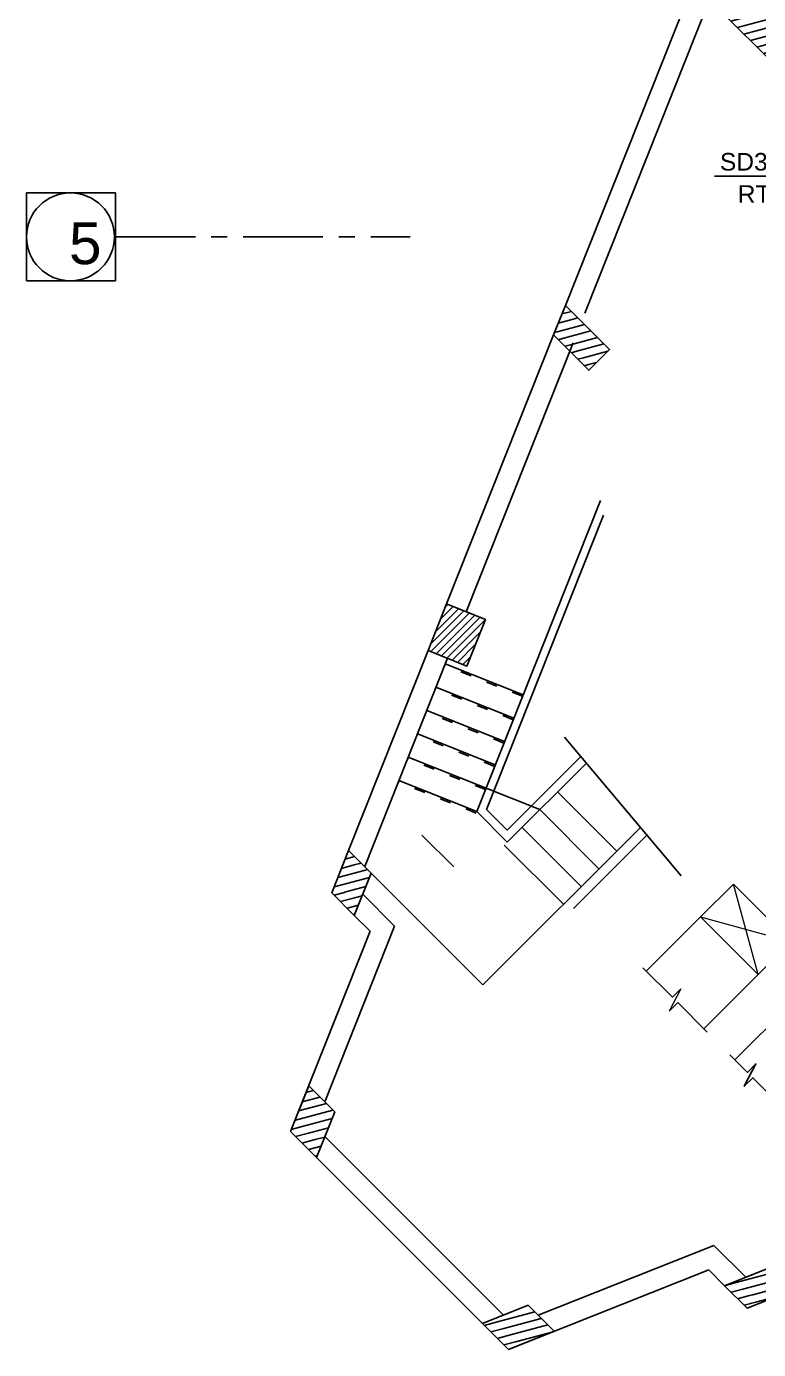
# Model space of a CAD drawing. Header units: inches. Extents: x 751443 to 884462, y -58136 to 349881.
# Drawn here: x 798368 to 807113, y 192535 to 208339 of the extents above; entities that cross this region are included whole.
import ezdxf

# ---------------------------------------------------------------- set-up
doc = ezdxf.new("R2010")
doc.units = ezdxf.units.IN
doc.header["$MEASUREMENT"] = 0
doc.linetypes.add('ACAD_ISO03W100', pattern=[30, 12, -18])
doc.linetypes.add('CENTER', pattern=[50.8, 31.75, -6.35, 6.35, -6.35])
for name, color, linetype, lineweight in [('000Text', 2, 'Continuous', 18), ('duct', 1, 'Continuous', 20), ('M-S.DUCT', 1, 'Continuous', 15)]:
    doc.layers.add(name, color=color, linetype=linetype, lineweight=lineweight)
for name, color, linetype in [('01-HV-RDUCT', 3, 'Continuous'), ('01-R-RDUCT', 3, 'Continuous'), ('AC-LEADER', 30, 'Continuous'), ('AXES', 8, 'CENTER'), ('COL', 8, 'Continuous'), ('HAT', 8, 'Continuous'), ('WALL', 8, 'Continuous')]:
    doc.layers.add(name, color=color, linetype=linetype)
doc.styles.add('Arial', font='arial.ttf')
doc.styles.add('HOREA', font='arial.ttf')
doc.styles.get("Standard").update_dxf_attribs({"font": 'arial.ttf'})
doc.dimstyles.new('DIM 1-50', dxfattribs={"dimtxt": 210, "dimasz": 150, "dimexe": 0.18, "dimexo": 0.0625, "dimgap": 25, "dimtad": 0, "dimdec": 0, "dimzin": 0, "dimdsep": 46, "dimtxsty": 'HOREA', "dimblk": 'OBLIQUE', "dimcen": 0.09, "dimclrd": 256, "dimclre": 256, "dimclrt": 31, "dimadec": 0, "dimazin": 0, "dimtfac": 1, "dimtdec": 0, "dimtofl": 0, "dimtmove": 0, "dimatfit": 3, "dimfxl": 0, "dimtolj": 1, "dimtzin": 0, "dimarcsym": 0})
pattern_1 = [(15, (-295.34929, -416.66378), (-0.024652514, 0.092004435), [])]

# ---------------------------------------------------------------- blocks, each defined once
blk = doc.blocks.new('A$C618A793C')
at = {"layer": 'HAT', "ltscale": 0.011}
h = blk.add_hatch(dxfattribs=at)
h.set_pattern_fill('ANSI31', color=256, scale=0.03, angle=330, style=0)
h.set_pattern_definition(pattern_1)
h.paths.add_polyline_path([(-15.925, -4.369), (-15.925, -4.793), (-14.576, -6.142, -0.011899), (-14.842, -5.451)])
h = blk.add_hatch(dxfattribs=at)
h.set_pattern_fill('ANSI31', color=256, scale=0.03, angle=330, style=0)
h.set_pattern_definition(pattern_1)
h.paths.add_polyline_path([(-15.925, -4.793), (-15.925, -5.076), (-14.711, -6.29), (-14.572, -6.151, -0.000166), (-14.576, -6.142)])
h = blk.add_hatch(dxfattribs=at)
h.set_pattern_fill('ANSI31', color=256, scale=0.03, angle=330, style=0)
h.set_pattern_definition(pattern_1)
h.paths.add_polyline_path([(-17.686, -8.69), (-17.782, -8.593), (-17.899, -8.887), (-17.802, -8.983)])
h = blk.add_hatch(dxfattribs=at)
h.set_pattern_fill('ANSI31', color=256, scale=0.03, angle=330, style=0)
h.set_pattern_definition(pattern_1)
h.paths.add_polyline_path([(-17.686, -8.69), (-17.802, -8.983), (-17.459, -9.326), (-17.254, -9.121)])
h = blk.add_hatch(dxfattribs=at)
h.set_pattern_fill('ANSI31', color=256, scale=0.03, angle=330, style=0)
h.set_pattern_definition(pattern_1)
h.paths.add_polyline_path([(-17.802, -8.983), (-17.899, -8.887), (-17.923, -8.947), (-17.826, -9.044)])
h = blk.add_hatch(dxfattribs=at)
h.set_pattern_fill('ANSI31', color=256, scale=0.03, angle=330, style=0)
h.set_pattern_definition(pattern_1)
h.paths.add_polyline_path([(-17.802, -8.983), (-17.826, -9.044), (-17.501, -9.369), (-17.459, -9.326)])
h = blk.add_hatch(dxfattribs=at)
h.set_pattern_fill('ANSI31', color=256, scale=0.02, style=0)
h.set_pattern_definition([(45, (-653.61032, -296.57521), (-0.0449012806, 0.0449012806), [])])
h.paths.add_polyline_path([(-18.782, -12.46), (-18.736, -12.344), (-19.136, -12.185), (-19.257, -12.492), (-19.035, -12.714)])
h.paths.add_polyline_path([(-19.136, -12.185), (-19.2, -12.159), (-19.311, -12.438), (-19.257, -12.492)])
h.paths.add_polyline_path([(-19.257, -12.492), (-19.311, -12.438), (-19.422, -12.717), (-19.355, -12.743)])
h.paths.add_polyline_path([(-19.257, -12.492), (-19.355, -12.743), (-19.148, -12.826), (-19.035, -12.714)])
h.paths.add_polyline_path([(-19.035, -12.714), (-19.148, -12.826), (-18.957, -12.902), (-18.926, -12.823)])
h.paths.add_polyline_path([(-18.782, -12.46), (-19.035, -12.714), (-18.926, -12.823)])
h = blk.add_hatch(dxfattribs=at)
h.set_pattern_fill('ANSI31', color=256, scale=0.03, angle=330, style=0)
h.set_pattern_definition(pattern_1)
h.paths.add_polyline_path([(-20.275, -15.201), (-20.371, -15.104), (-20.522, -15.484), (-20.426, -15.58)])
h = blk.add_hatch(dxfattribs=at)
h.set_pattern_fill('ANSI31', color=256, scale=0.03, angle=330, style=0)
h.set_pattern_definition(pattern_1)
h.paths.add_polyline_path([(-20.102, -15.374), (-20.275, -15.201), (-20.426, -15.58), (-20.253, -15.753)])
h = blk.add_hatch(dxfattribs=at)
h.set_pattern_fill('ANSI31', color=256, scale=0.03, angle=330, style=0)
h.set_pattern_definition(pattern_1)
h.paths.add_polyline_path([(-20.426, -15.58), (-20.522, -15.484), (-20.573, -15.61), (-20.476, -15.707)])
h = blk.add_hatch(dxfattribs=at)
h.set_pattern_fill('ANSI31', color=256, scale=0.03, angle=330, style=0)
h.set_pattern_definition(pattern_1)
h.paths.add_polyline_path([(-20.426, -15.58), (-20.476, -15.707), (-20.303, -15.88), (-20.253, -15.753)])
h = blk.add_hatch(dxfattribs=at)
h.set_pattern_fill('ANSI31', color=256, scale=0.03, angle=330, style=0)
h.set_pattern_definition(pattern_1)
h.paths.add_polyline_path([(-20.537, -18.226), (-20.848, -17.915), (-21.009, -18.32), (-20.698, -18.631)])
h = blk.add_hatch(dxfattribs=at)
h.set_pattern_fill('ANSI31', color=256, scale=0.03, angle=330, style=0)
h.set_pattern_definition(pattern_1)
h.paths.add_polyline_path([(-21.009, -18.32), (-21.066, -18.462), (-20.755, -18.773), (-20.698, -18.631)])
h = blk.add_hatch(dxfattribs=at)
h.set_pattern_fill('ANSI31', color=256, scale=0.03, angle=330, style=0)
h.set_pattern_definition(pattern_1)
h.paths.add_polyline_path([(-15.201, -20.275), (-15.374, -20.102), (-15.753, -20.253), (-15.58, -20.426)])
h = blk.add_hatch(dxfattribs=at)
h.set_pattern_fill('ANSI31', color=256, scale=0.03, angle=330, style=0)
h.set_pattern_definition(pattern_1)
h.paths.add_polyline_path([(-15.753, -20.253), (-15.88, -20.303), (-15.707, -20.476), (-15.58, -20.426)])
h = blk.add_hatch(dxfattribs=at)
h.set_pattern_fill('ANSI31', color=256, scale=0.03, angle=330, style=0)
h.set_pattern_definition(pattern_1)
h.paths.add_polyline_path([(-15.104, -20.371), (-15.201, -20.275), (-15.58, -20.426), (-15.484, -20.522)])
h = blk.add_hatch(dxfattribs=at)
h.set_pattern_fill('ANSI31', color=256, scale=0.03, angle=330, style=0)
h.set_pattern_definition(pattern_1)
h.paths.add_polyline_path([(-18.226, -20.537), (-18.631, -20.698), (-18.32, -21.009), (-17.915, -20.848)])
h = blk.add_hatch(dxfattribs=at)
h.set_pattern_fill('ANSI31', color=256, scale=0.03, angle=330, style=0)
h.set_pattern_definition(pattern_1)
h.paths.add_polyline_path([(-15.58, -20.426), (-15.707, -20.476), (-15.61, -20.573), (-15.484, -20.522)])
h = blk.add_hatch(dxfattribs=at)
h.set_pattern_fill('ANSI31', color=256, scale=0.03, angle=330, style=0)
h.set_pattern_definition(pattern_1)
h.paths.add_polyline_path([(-18.631, -20.698), (-18.773, -20.755), (-18.462, -21.066), (-18.32, -21.009)])
at = {"layer": 'AXES', "linetype": 'CENTER', "ltscale": 0.03}
blk.add_line((-23.154, -7.775), (-19.634, -7.775), dxfattribs=at)
at = {"layer": 'AXES'}
blk.add_lwpolyline([(-24.219, -7.25), (-24.219, -8.3), (-23.154, -8.3), (-23.154, -7.25)], close=True, dxfattribs=at)
at = {"layer": 'AXES', "linetype": 'Continuous'}
blk.add_circle((-23.694, -7.775), 0.525, dxfattribs=at)
at = {"layer": 'AXES', "linetype": 'CENTER', "ltscale": 0.03}
blk.add_arc((-0.205, -0.205), 15.549, 179.5187, 179.0158, dxfattribs=at)
at = {"layer": 'COL', "ltscale": 0.07}
blk.add_line((-16.253, -4.748), (-14.711, -6.29), dxfattribs=at)
at = {"layer": 'COL', "linetype": 'Continuous', "ltscale": 0.03}
for points in [[(-17.923, -8.947), (-17.782, -8.593), (-17.254, -9.121), (-17.501, -9.369)], [(-19.422, -12.717), (-19.2, -12.159), (-18.736, -12.344), (-18.957, -12.902)]]:
    blk.add_lwpolyline(points, close=True, dxfattribs=at)
at = {"layer": 'COL', "ltscale": 0.03}
for points in [[(-20.371, -15.104), (-20.573, -15.61), (-20.303, -15.88), (-20.102, -15.374)], [(-21.066, -18.462), (-20.755, -18.773), (-20.537, -18.226), (-20.848, -17.915)], [(-15.104, -20.371), (-15.61, -20.573), (-15.88, -20.303), (-15.374, -20.102)], [(-18.462, -21.066), (-18.773, -20.755), (-18.226, -20.537), (-17.915, -20.848)]]:
    blk.add_lwpolyline(points, close=True, dxfattribs=at)
at = {"layer": 'WALL', "ltscale": 0.011}
for p, q in [((-17.782, -8.593), (-15.602, -3.112)), ((-17.55, -8.686), (-16.06, -4.941)), ((-19.2, -12.159), (-17.923, -8.947)), ((-18.968, -12.252), (-17.69, -9.04)), ((-18.841, -14.638), (-17.363, -10.922)), ((-18.724, -14.614), (-17.326, -11.1)), ((-20.371, -15.104), (-19.422, -12.717)), ((-20.179, -15.297), (-19.19, -12.809)), ((-18.287, -13.245), (-19.216, -12.875)), ((-18.397, -13.523), (-19.327, -13.154)), ((-18.508, -13.802), (-19.437, -13.433)), ((-18.619, -14.081), (-19.548, -13.711)), ((-17.791, -13.751), (-16.398, -15.406)), ((-18.087, -14.616), (-19.659, -13.99)), ((-18.475, -14.863), (-17.596, -13.983)), ((-18.475, -15.004), (-17.531, -14.06)), ((-18.841, -14.638), (-19.77, -14.269)), ((-17.875, -14.403), (-17.167, -15.111)), ((-18.475, -15.004), (-18.841, -14.638)), ((-18.475, -14.863), (-18.724, -14.614)), ((-18.087, -14.616), (-17.38, -15.323)), ((-18.766, -16.709), (-16.885, -14.828)), ((-18.299, -14.828), (-17.592, -15.535)), ((-19.495, -14.92), (-19.114, -15.301)), ((-17.683, -15.796), (-16.807, -14.92)), ((-18.511, -15.04), (-17.804, -15.747)), ((-20.102, -15.374), (-18.766, -16.709)), ((-20.202, -15.627), (-19.821, -16.008)), ((-20.303, -15.88), (-20.114, -16.069)), ((-21.066, -18.462), (-20.114, -16.069)), ((-20.656, -18.108), (-19.821, -16.008)), ((-21.066, -18.462), (-18.462, -21.066)), ((-20.654, -18.52), (-18.52, -20.654)), ((-18.108, -20.656), (-16.008, -19.821)), ((-16.008, -19.821), (-15.627, -20.202)), ((-18.462, -21.066), (-16.069, -20.114)), ((-16.069, -20.114), (-15.88, -20.303))]:
    blk.add_line(p, q, dxfattribs=at)
at = {"layer": 'WALL', "linetype": 'ACAD_ISO03W100', "ltscale": 0.011}
for p, q in [((-18.294, -13.263), (-19.223, -12.894)), ((-18.405, -13.542), (-19.334, -13.172)), ((-18.516, -13.821), (-19.445, -13.451)), ((-18.627, -14.1), (-19.556, -13.73)), ((-18.737, -14.378), (-19.667, -14.009)), ((-18.848, -14.657), (-19.777, -14.287))]:
    blk.add_line(p, q, dxfattribs=at)
at = {"layer": 'AXES'}
blk.add_text('5', height=0.5, dxfattribs=at).set_placement((-23.711, -8.101))
blk = doc.blocks.new('_Oblique')
at = {"color": 0, "linetype": 'ByBlock', "lineweight": -2}
blk.add_line((-0.5, -0.5), (0.5, 0.5), dxfattribs=at)

msp = doc.modelspace()

# ---------------------------------------------------------------- linework, layer by layer
at = {"layer": '01-HV-RDUCT', "color": 1, "extrusion": (0.199938, 0.198051, 0.959583)}
msp.add_line((807499.1, 197407.7, -164), (807107.2, 197015.3, -1.4), dxfattribs=at)
at = {"layer": '01-R-RDUCT', "ltscale": 0.011}
msp.add_line((806831.2, 195995.3, 0), (807479, 196643.3, 0), dxfattribs=at)
at = {"layer": '01-R-RDUCT', "extrusion": (-0.000466799, -0.000316617, 1), "elevation": -438.7}
msp.add_lwpolyline([(806772.1, 196054.3), (806981.1, 195845.2), (807081.3, 195945.4), (806943.2, 195679.2), (807045.2, 195781.2), (807220.8, 195605.6)], dxfattribs=at)
at = {"layer": 'duct', "ltscale": 0.011, "extrusion": (0.199938, 0.198051, 0.959583)}
for p, q in [((806420.5, 197701.8), (806812.4, 198094.2, -162.7)), ((807107.2, 197015.3, -1.4), (806812.4, 198094.2, -162.7)), ((806812.4, 198094.2, -162.7), (807499.1, 197407.7, -164)), ((806420.5, 197701.8), (807499.1, 197407.7, -164)), ((807107.2, 197015.3, -1.4), (806420.5, 197701.8))]:
    msp.add_line(p, q, dxfattribs=at)
at = {"layer": 'M-S.DUCT', "ltscale": 0.011}
for p, q in [((806420.5, 197701.8), (805772.7, 197053.9)), ((806459.3, 196367.3), (807107.2, 197015.1))]:
    msp.add_line(p, q, dxfattribs=at)
at = {"layer": 'M-S.DUCT', "extrusion": (-0.000466799, -0.000316617, 1), "elevation": -438.6}
msp.add_lwpolyline([(805730.4, 197095.9), (806083.9, 196742.4), (806184.1, 196842.6), (806046, 196576.4), (806148, 196678.4), (806499.2, 196327.2)], dxfattribs=at)

# ---------------------------------------------------------------- block references
at = {"ltscale": 0.011, "xscale": 1000, "yscale": 1000, "zscale": 1000}
msp.add_blockref('A$C618A793C', (822587.4, 213600.4), dxfattribs=at)

# ---------------------------------------------------------------- texts
at = {"layer": '000Text', "color": 2, "style": 'Arial'}
for s, p in [('SD38"x23"', (806651.9, 206617.8, 0)), (' RTU-04', (806783.8, 206232.3))]:
    msp.add_text(s, height=210, dxfattribs=at).set_placement(p)

# ---------------------------------------------------------------- leaders
at = {"layer": 'AC-LEADER'}
msp.add_leader([(809237.2, 207748.1), (808224.9, 206550.7), (806587, 206550.7)], dimstyle='DIM 1-50', dxfattribs=at)

doc.saveas('drawing.dxf')
